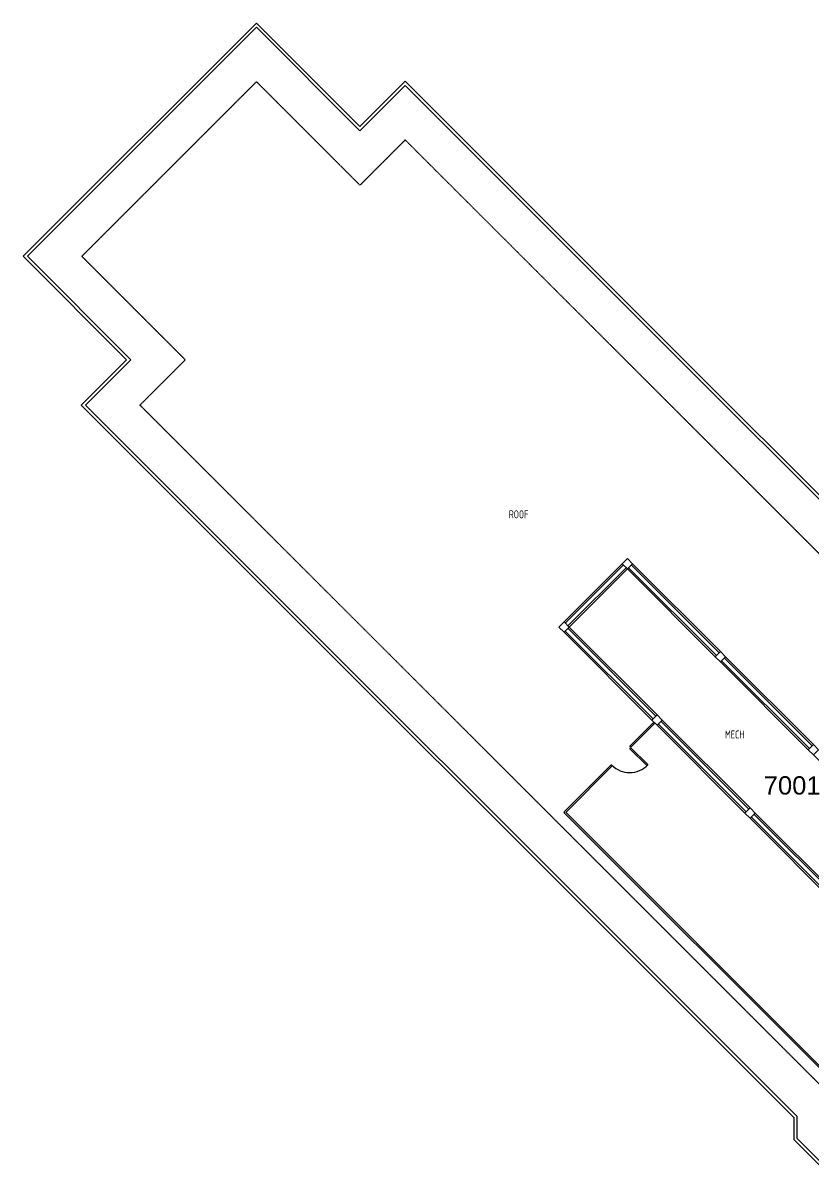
# Model space of a CAD drawing. Header units: inches. Extents: x -3312 to -422, y 111 to 3001.
# Drawn here: x -3312 to -2275, y 1492 to 3001 of the extents above; entities that cross this region are included whole.
import ezdxf
from ezdxf.enums import TextEntityAlignment as Align

# ---------------------------------------------------------------- set-up
doc = ezdxf.new("R2010")
doc.units = ezdxf.units.IN
doc.header["$MEASUREMENT"] = 0
doc.linetypes.add('HIDDEN', pattern=[0.375, 0.25, -0.125])
for name, color, linetype in [('A-ANNO-ROOM', 4, 'CONTINUOUS'), ('A-ANNO-TEXT', 4, 'CONTINUOUS'), ('A-COLS', 5, 'CONTINUOUS'), ('A-FLOR-CURB', 2, 'CONTINUOUS'), ('A-FLOR-HRAL', 1, 'CONTINUOUS'), ('A-ROOF-FLSH', 8, 'CONTINUOUS'), ('A-ROOF-LEVL-MED', 3, 'CONTINUOUS'), ('A-WALL-FULL', 6, 'CONTINUOUS'), ('A-WALL-HDDN', 1, 'HIDDEN')]:
    doc.layers.add(name, color=color, linetype=linetype)
doc.styles.add('11', font='dim', dxfattribs={"width": 0.85, "height": 10.5})
doc.styles.add('ARIAL', font='arial.ttf')

msp = doc.modelspace()

# ---------------------------------------------------------------- linework, layer by layer
at = {"layer": 'A-COLS'}
for points in [[(-2519.6, 2285), (-2526.4, 2291.7), (-2519.6, 2298.5), (-2512.9, 2291.7)], [(-2602.7, 2201.9), (-2609.4, 2208.7), (-2602.7, 2215.4), (-2596, 2208.7)], [(-2397.7, 2163.1), (-2404.4, 2169.8), (-2397.7, 2176.5), (-2390.9, 2169.8)], [(-2480.7, 2080), (-2487.5, 2086.7), (-2480.7, 2093.4), (-2474, 2086.7)], [(-2275.7, 2041.1), (-2282.4, 2047.8), (-2275.7, 2054.5), (-2269, 2047.8)], [(-2358.8, 1958), (-2365.5, 1964.7), (-2358.8, 1971.4), (-2352.1, 1964.7)]]:
    msp.add_lwpolyline(points, close=True, dxfattribs=at)
at = {"layer": 'A-FLOR-CURB'}
for p, q in [((-2526.4, 2291.7), (-2602.7, 2215.4)), ((-2519.6, 2285), (-2596, 2208.7)), ((-2519.6, 2285), (-2404.4, 2169.8)), ((-2512.9, 2291.7), (-2397.7, 2176.5)), ((-2596, 2208.7), (-2480.7, 2093.4)), ((-2602.7, 2201.9), (-2487.5, 2086.7)), ((-2397.7, 2163.1), (-2282.4, 2047.8)), ((-2390.9, 2169.8), (-2275.7, 2054.5)), ((-2474, 2086.7), (-2358.8, 1971.4)), ((-2480.7, 2080), (-2365.5, 1964.7)), ((-2275.7, 2041.1), (-2160.4, 1925.8)), ((-2352.1, 1964.7), (-2236.8, 1849.5)), ((-2358.8, 1958), (-2243.5, 1842.7))]:
    msp.add_line(p, q, dxfattribs=at)
at = {"layer": 'A-FLOR-HRAL'}
for points in [[(-2515.9, 2052.9), (-2486.2, 2082.6, -1), (-2484.8, 2081.2), (-2514.5, 2051.5, -1)], [(-2494.7, 2027.4), (-2515.9, 2048.6, -1), (-2514.5, 2050), (-2493.3, 2028.8, -1)], [(-2541.4, 2027.5), (-2602.5, 1966.4, 0.414214), (-2602.5, 1965), (-2258.6, 1621.1, 1), (-2257.2, 1622.6), (-2599.6, 1965, -0.414214), (-2599.6, 1966.4), (-2540, 2026.1, 1)]]:
    msp.add_lwpolyline(points, format="xyb", close=True, dxfattribs=at)
msp.add_arc((-2516.6, 2050.8), 33, 225, 315.4556, dxfattribs=at)
at = {"layer": 'A-ROOF-FLSH'}
msp.add_lwpolyline([(-1429.7, 1574.1), (-503.8, 2500), (-563.2, 2559.4), (-427.4, 2695.2), (-727.9, 2995.7), (-863.7, 2859.9), (-923.1, 2919.3), (-1856.4, 1986), (-1877.6, 1986), (-2811, 2919.3), (-2870.4, 2859.9), (-3006.1, 2995.7), (-3306.6, 2695.2), (-3170.9, 2559.4), (-3230.3, 2500), (-2297.2, 1566.9), (-2297.2, 1538.1), (-2257.2, 1498.1)], dxfattribs=at)
at = {"layer": 'A-ROOF-LEVL-MED'}
msp.add_lwpolyline([(-1424.1, 1574.1), (-498.1, 2500), (-557.5, 2559.4), (-421.8, 2695.2), (-727.9, 3001.3), (-863.7, 2865.6), (-923.1, 2925), (-1858.1, 1990), (-1876, 1990), (-2811, 2925), (-2870.4, 2865.6), (-3006.1, 3001.3), (-3312.3, 2695.2), (-3176.5, 2559.4), (-3235.9, 2500), (-2301.2, 1565.3), (-2301.2, 1536.4), (-2257.2, 1492.4)], dxfattribs=at)
at = {"layer": 'A-WALL-FULL'}
for p, q in [((-2524.8, 2290.2), (-2601.1, 2213.8)), ((-2521.2, 2286.6), (-2597.6, 2210.3)), ((-2518, 2286.6), (-2402.8, 2171.4)), ((-2514.5, 2290.2), (-2399.3, 2174.9)), ((-2601.1, 2203.5), (-2485.9, 2088.3)), ((-2597.6, 2207.1), (-2482.3, 2091.8)), ((-2396.1, 2164.6), (-2280.8, 2049.4)), ((-2392.5, 2168.2), (-2277.3, 2052.9)), ((-2475.6, 2085.1), (-2360.4, 1969.8)), ((-2479.2, 2081.6), (-2363.9, 1966.3)), ((-2353.6, 1963.1), (-2238.4, 1847.9)), ((-2357.2, 1959.6), (-2241.9, 1844.3))]:
    msp.add_line(p, q, dxfattribs=at)
at = {"layer": 'A-WALL-HDDN'}
for p, q in [((-3235.2, 2695.2), (-3006.1, 2924.3)), ((-2870.4, 2788.5), (-3006.1, 2924.3)), ((-2811, 2847.9), (-2870.4, 2788.5)), ((-1909, 1946), (-2811, 2847.9)), ((-3099.5, 2559.4), (-3235.2, 2695.2)), ((-3158.9, 2500), (-3099.5, 2559.4)), ((-2257.2, 1598.4), (-3158.9, 2500))]:
    msp.add_line(p, q, dxfattribs=at)

# ---------------------------------------------------------------- texts
at = {"layer": 'A-ANNO-ROOM', "style": 'ARIAL'}
msp.add_text('7001', height=24, dxfattribs=at).set_placement((-2303.5, 1989), align=Align.CENTER)
at = {"layer": 'A-ANNO-TEXT', "style": '11', "width": 0.85}
msp.add_text('ROOF', height=10.5, dxfattribs=at).set_placement((-2662.3, 2351.4), align=Align.CENTER)
at = {"layer": 'A-ANNO-TEXT', "insert": (-2378.8, 2067.8), "char_height": 10.5, "width": 39.25, "attachment_point": 5, "style": '11'}
msp.add_mtext('{\\Fdim;MECH}', dxfattribs=at)

doc.saveas('drawing.dxf')
